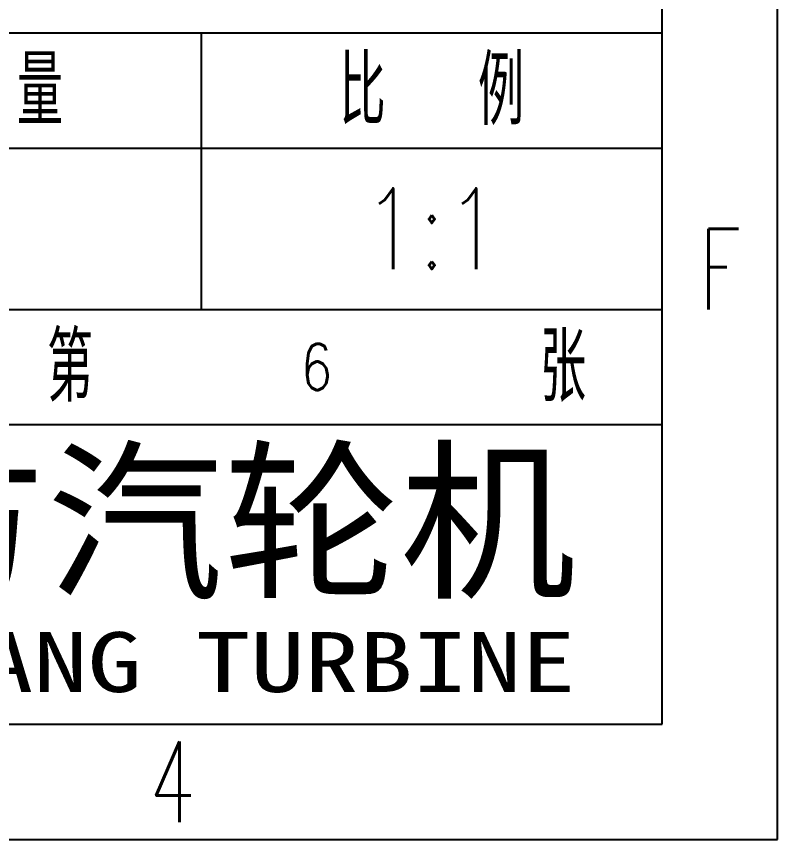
# Model space of a CAD drawing. Header units: millimetres. Extents: x 0 to 210, y 0 to 297.
# Drawn here: x 176.98 to 210, y 0 to 35.71 of the extents above; entities that cross this region are included whole.
import ezdxf
from ezdxf.enums import TextEntityAlignment as Align

# ---------------------------------------------------------------- set-up
doc = ezdxf.new("R2010")
doc.units = ezdxf.units.MM
doc.layers.add('PDM_Title', color=7, linetype='Continuous')
doc.styles.add('HZ', font='TXT.SHX', dxfattribs={"width": 0.667, "bigfont": 'HZTXT.SHX'})
doc.styles.add('pdmHT', font='SIMHEI.TTF')

# ---------------------------------------------------------------- blocks, each defined once
blk = doc.blocks.new('FitPDM_DWGFrame')
at = {"layer": 'PDM_Title', "color": 2}
for p, q in [((210, 0), (210, 297)), ((145, 35), (205, 35)), ((185, 35), (185, 23)), ((145, 30), (205, 30)), ((145, 23), (205, 23)), ((145, 18), (205, 18)), ((0, 0), (210, 0))]:
    blk.add_line(p, q, dxfattribs=at)
at = {"layer": 'PDM_Title', "color": 0}
for p, q in [((205, 5), (205, 292)), ((25, 5), (205, 5))]:
    blk.add_line(p, q, dxfattribs=at)
at = {"layer": 'PDM_Title', "color": 2, "style": 'HZ'}
for s, height, width, p in [('重\u3000\u3000量', 3, 0.667, (175, 32.5)), ('比\u3000\u3000例', 3, 0.667, (195, 32.5)), ('1:1', 3.5, 0.8, (195, 26.5)), ('F', 3.5, 0.667, (207.5, 24.75)), ('第          张', 3, 0.667, (190, 20.5)), ('6', 2, 0.8, (190, 20.5)), ('4', 3.5, 0.667, (183.75, 2.5))]:
    blk.add_text(s, height=height, dxfattribs=dict(at, width=width)).set_placement(p, align=Align.MIDDLE_CENTER)
at = {"layer": 'PDM_Title', "color": 2, "style": 'pdmHT'}
for s, height, width, p in [('东方汽轮机', 5.5, 1.02, (163, 11.0426)), ('DONGFANG TURBINE', 2.6, 1.33, (163.6, 6.4))]:
    blk.add_text(s, height=height, dxfattribs=dict(at, width=width)).set_placement(p)

msp = doc.modelspace()

# ---------------------------------------------------------------- block references
at = {"layer": 'PDM_Title'}
msp.add_blockref('FitPDM_DWGFrame', (0, 0), dxfattribs=at)

doc.saveas('drawing.dxf')
